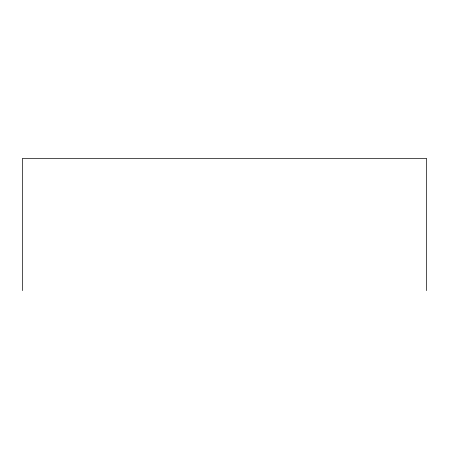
<?xml version="1.0" encoding="UTF-8"?>
<svg xmlns="http://www.w3.org/2000/svg" width="449" height="449" viewBox="0 0 449 449"><rect width="100%" height="100%" fill="white"/><g stroke="black" fill="none" stroke-linecap="round" stroke-linejoin="round"><path stroke-width="0.67" d="M426.55 290.61L426.55 158.39L22.45 158.39L22.45 290.61"/></g></svg>
